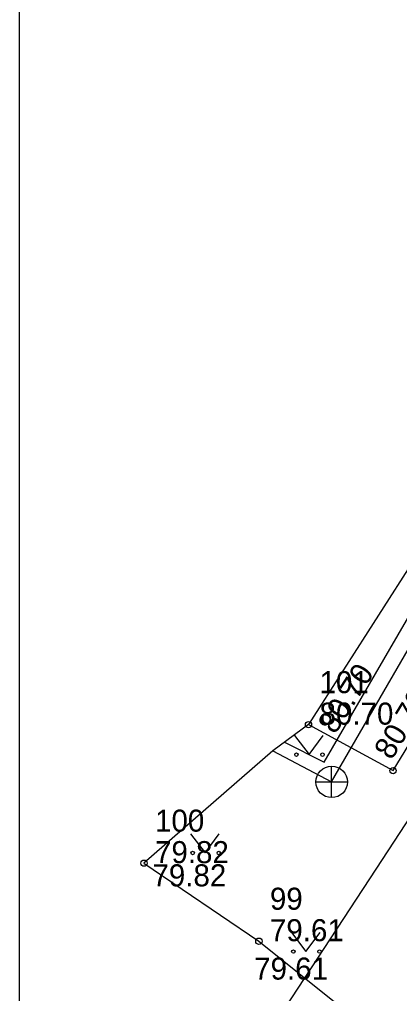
# Model space of a CAD drawing. Extents: x 631994 to 632314, y 6446901 to 6447207.
# Drawn here: x 632111.59 to 632123.65, y 6447082.25 to 6447113.19 of the extents above; entities that cross this region are included whole.
import ezdxf

# ---------------------------------------------------------------- set-up
doc = ezdxf.new("R2010")
doc.units = 0
for name, color, linetype in [('HALJASTUS', 7, 'Continuous'), ('KKAEV', 7, 'Continuous'), ('KORGUS-EH2000', 7, 'Continuous'), ('KTRASS', 7, 'Continuous'), ('MOOTKORG-EH2000', 7, 'Continuous'), ('MOOTMPUNKT', 7, 'Continuous'), ('MOOTNR', 7, 'Continuous'), ('MOOTPIIR', 7, 'Continuous'), ('SITRASS', 7, 'Continuous'), ('TEE', 7, 'Continuous'), ('VORMISTUS', 7, 'Continuous'), ('VTRASS', 7, 'Continuous')]:
    doc.layers.add(name, color=color, linetype=linetype)

msp = doc.modelspace()

# ---------------------------------------------------------------- linework, layer by layer
at = {"layer": 'HALJASTUS'}
for p, q in [((632120.316, 6447090.443), (632120.78, 6447089.837)), ((632120.78, 6447089.837), (632121.225, 6447090.443)), ((632117.024, 6447087.319), (632117.487, 6447086.712)), ((632117.487, 6447086.712), (632117.933, 6447087.319)), ((632120.219, 6447084.188), (632120.683, 6447083.581)), ((632120.683, 6447083.581), (632121.128, 6447084.188))]:
    msp.add_line(p, q, dxfattribs=at)
for centre in [(632120.379, 6447089.837), (632121.207, 6447089.837), (632117.086, 6447086.712), (632117.915, 6447086.712), (632120.282, 6447083.581), (632121.11, 6447083.581)]:
    msp.add_circle(centre, 0.055, dxfattribs=at)
at = {"layer": 'KKAEV'}
for p, q in [((632121.497, 6447088.471), (632121.497, 6447089.471)), ((632120.997, 6447088.971), (632121.997, 6447088.971))]:
    msp.add_line(p, q, dxfattribs=at)
msp.add_circle((632121.497, 6447088.971), 0.5, dxfattribs=at)
at = {"layer": 'KORGUS-EH2000'}
for centre in [(632120.763, 6447090.788), (632123.444, 6447089.329), (632115.544, 6447086.389), (632119.189, 6447083.91)]:
    msp.add_circle(centre, 0.1, dxfattribs=at)
at = {"layer": 'KTRASS'}
msp.add_lwpolyline([(632119.626, 6447089.956), (632121.497, 6447088.971), (632137.586, 6447116.796), (632141.33, 6447123.271)], dxfattribs=at)
at = {"layer": 'MOOTMPUNKT'}
for centre in [(632120.763, 6447090.788), (632123.444, 6447089.329), (632115.544, 6447086.389), (632119.189, 6447083.91)]:
    msp.add_circle(centre, 0.1, dxfattribs=at)
at = {"layer": 'MOOTPIIR'}
msp.add_lwpolyline([(632195.634, 6447091.242), (632145.759, 6447121.249), (632143.425, 6447122.465), (632143.089, 6447122.46), (632139.247, 6447123.741), (632139.126, 6447123.813), (632137.862, 6447124.45), (632135.916, 6447121.001), (632133.4, 6447116.512), (632133.899, 6447116.135), (632133.953, 6447114.446), (632131.387, 6447109.718), (632129.018, 6447105.045), (632124.09, 6447095.999), (632120.763, 6447090.788), (632119.626, 6447089.956), (632115.544, 6447086.389), (632119.189, 6447083.91), (632124.31, 6447079.803), (632127.175, 6447074.962), (632128.908, 6447070.452), (632145.696, 6447060.075), (632156.796, 6447052.964)], dxfattribs=at)
at = {"layer": 'SITRASS'}
msp.add_lwpolyline([(632119.615, 6447081.163), (632122.912, 6447086.195), (632125.17, 6447089.657), (632128.203, 6447094.238), (632131.782, 6447099.669), (632135.399, 6447105.145), (632136.849, 6447107.403), (632139.54, 6447111.496), (632141.582, 6447114.584), (632142.889, 6447116.52)], dxfattribs=at)
at = {"layer": 'TEE'}
msp.add_lwpolyline([(632131.387, 6447109.718), (632129.018, 6447105.045), (632124.09, 6447095.999), (632120.763, 6447090.788), (632123.444, 6447089.329), (632126.373, 6447094.143), (632132.018, 6447104.395), (632134.748, 6447108.473)], dxfattribs=at)
at = {"layer": 'VORMISTUS'}
msp.add_lwpolyline([(632111.595, 6447145.655), (632208.595, 6447145.655), (632208.595, 6447007.655), (632111.595, 6447007.655)], close=True, dxfattribs=at)
at = {"layer": 'VTRASS'}
msp.add_lwpolyline([(632119.997, 6447090.227), (632121.263, 6447089.593), (632127.845, 6447100.943), (632128.465, 6447102.01), (632131.478, 6447107.217), (632137.44, 6447117.53), (632138.183, 6447118.242), (632141.02, 6447123.15)], dxfattribs=at)

# ---------------------------------------------------------------- texts
at = {"layer": 'KORGUS-EH2000'}
for rotation, p in [(57.4435, (632121.604, 6447090.455)), (58.6823, (632123.399, 6447089.636))]:
    msp.add_text('80.70', height=0.7, rotation=rotation, dxfattribs=at).set_placement(p)
for s, p in [('79.82', (632115.812, 6447085.652)), ('79.61', (632119.039, 6447082.691))]:
    msp.add_text(s, height=0.7, dxfattribs=at).set_placement(p)
at = {"layer": 'MOOTKORG-EH2000'}
for s, p in [('80.70', (632121.113, 6447090.788)), ('79.82', (632115.894, 6447086.389)), ('79.61', (632119.539, 6447083.91))]:
    msp.add_text(s, height=0.7, dxfattribs=at).set_placement(p)
at = {"layer": 'MOOTNR'}
for s, p in [('101', (632121.113, 6447091.788)), ('100', (632115.894, 6447087.389)), ('99', (632119.539, 6447084.91))]:
    msp.add_text(s, height=0.7, dxfattribs=at).set_placement(p)

doc.saveas('drawing.dxf')
